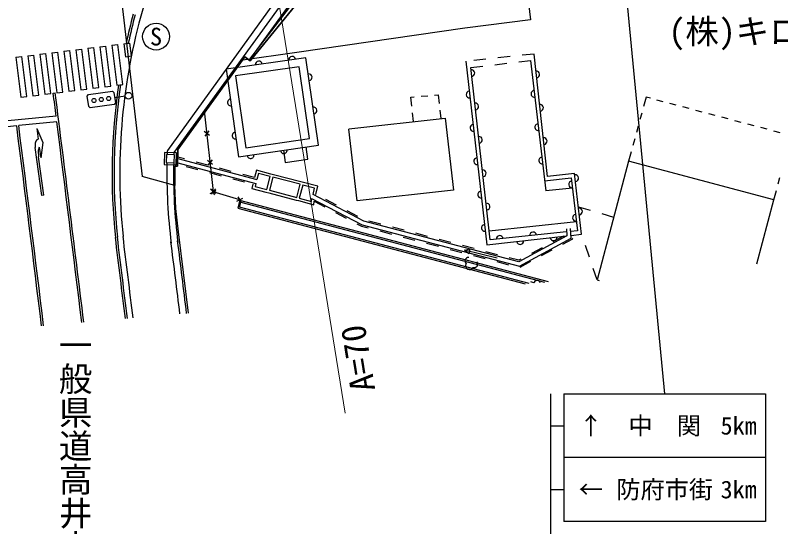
# Model space of a CAD drawing. Units: millimetres, scale not verified. Extents: x 40000 to 680000, y 20000 to 380000.
# Drawn here: x 95778 to 152746, y 236293 to 274372 of the extents above; entities that cross this region are included whole.
import ezdxf
from ezdxf.enums import TextEntityAlignment as Align

# ---------------------------------------------------------------- set-up
doc = ezdxf.new("R2010")
doc.units = ezdxf.units.MM
doc.header["$LTSCALE"] = 1000
for name, color, linetype, lineweight in [('M-BGD', 7, 'Continuous', 25), ('M-BGD-EXST', 7, 'Continuous', 25), ('M-BMK-OTRS', 5, 'Continuous', 25), ('M-BMK-ROW', 30, 'Continuous', 25), ('M-STR-HTXT', 7, 'Continuous', 13), ('M-STR-STRC', 7, 'Continuous', 25)]:
    doc.layers.add(name, color=color, linetype=linetype, lineweight=lineweight)
doc.layers.add('M-BMK-HTXT', color=7, linetype='Continuous')
doc.styles.add('@ＭＳ ゴシック', font='')
doc.styles.add('ＭＳ ゴシック', font='')
doc.styles.get('@ＭＳ ゴシック').set_extended_font_data('@MS Gothic')
doc.styles.get('ＭＳ ゴシック').set_extended_font_data('MS Gothic')

msp = doc.modelspace()

# ---------------------------------------------------------------- linework, layer by layer
at = {"layer": 'M-BGD'}
for p, q in [((121138, 283772), (107094, 264315)), ((132977, 284203), (134114, 274035)), ((121452, 283353), (107588, 264144)), ((121762, 282928), (113234, 271113)), ((113234, 271113), (121956, 282468)), ((134114, 274035), (129224, 273423)), ((115124, 273731), (115198, 273670)), ((114580, 273019), (114633, 272976)), ((129224, 273423), (116744, 271613)), ((113827, 271885), (113849, 271867)), ((114068, 272269), (114101, 272242)), ((116744, 271613), (112550, 271019)), ((132599, 271301), (131704, 271207)), ((134389, 271490), (133494, 271396)), ((129306, 270954), (130867, 257283)), ((130809, 271113), (129913, 271018)), ((131461, 270696), (132355, 270802)), ((133248, 270908), (134128, 271013)), ((134128, 271013), (135253, 261290)), ((129674, 270484), (130567, 270590)), ((131132, 257643), (129674, 270484)), ((125974, 268345), (126473, 268384)), ((126971, 268423), (127241, 268444)), ((127241, 268444), (127314, 267812)), ((125206, 268284), (125476, 268305)), ((125283, 267618), (125206, 268284)), ((142725, 268274), (142535, 267575)), ((143043, 268190), (142725, 268274)), ((144009, 267934), (143526, 268062)), ((144976, 267677), (144492, 267805)), ((109841, 267266), (110512, 261258)), ((127372, 267315), (127445, 266683)), ((145942, 267421), (145459, 267549)), ((146909, 267165), (146426, 267293)), ((125418, 266455), (125341, 267121)), ((142404, 267093), (142272, 266610)), ((147876, 266908), (147392, 267037)), ((148842, 266652), (148359, 266780)), ((142141, 266128), (142010, 265646)), ((149809, 266396), (149325, 266524)), ((150775, 266140), (150292, 266268)), ((110225, 265418), (109835, 265730)), ((110186, 265769), (109874, 265379)), ((151742, 265883), (151259, 266011)), ((152709, 265627), (152225, 265755)), ((141878, 265163), (141747, 264681)), ((108368, 263680), (107771, 263839)), ((141616, 264198), (141426, 263499)), ((107765, 263420), (113676, 261840)), ((107770, 263736), (113752, 262138)), ((110107, 263215), (109238, 263448)), ((110466, 263260), (110076, 263572)), ((110427, 263611), (110115, 263221)), ((108491, 263122), (109360, 262890)), ((110230, 262658), (111099, 262425)), ((111846, 262751), (110977, 262983)), ((111969, 262193), (112838, 261960)), ((113585, 262286), (112716, 262518)), ((152555, 261815), (152683, 262298)), ((137238, 261501), (135253, 261290)), ((110291, 261096), (110729, 261337)), ((110707, 261102), (110316, 261414)), ((110668, 261453), (110356, 261063)), ((110631, 260998), (110390, 261436)), ((112485, 260643), (110510, 261217)), ((152241, 260632), (152427, 261332)), ((112266, 260523), (112704, 260764)), ((112606, 260424), (112365, 260863)), ((118013, 260525), (118811, 260107)), ((119681, 260232), (118884, 260650)), ((121275, 259396), (120478, 259814)), ((138592, 259834), (137729, 260091)), ((119608, 259690), (120405, 259272)), ((140318, 259322), (139455, 259578)), ((121202, 258854), (121555, 258670)), ((121555, 258670), (122041, 258542)), ((122972, 258826), (122101, 259054)), ((131056, 258316), (137539, 259006)), ((122911, 258314), (123782, 258085)), ((124713, 258369), (123842, 258597)), ((126454, 257912), (125584, 258140)), ((136810, 258247), (131132, 257643)), ((124652, 257857), (125523, 257628)), ((128195, 257455), (127325, 257683)), ((130867, 257283), (136835, 257953)), ((136570, 257923), (135778, 257495)), ((136526, 257326), (137266, 257721)), ((137266, 257721), (137260, 257781)), ((126393, 257400), (127264, 257171)), ((128134, 256943), (129005, 256714)), ((129936, 256998), (129066, 257227)), ((129207, 256887), (129616, 256980)), ((129616, 256980), (129527, 256616)), ((134987, 257067), (134195, 256639)), ((138506, 256371), (138218, 257224)), ((131636, 256295), (129207, 256887)), ((129527, 256616), (129207, 256887)), ((129875, 256486), (130746, 256257)), ((131677, 256541), (130807, 256770)), ((134938, 256477), (135732, 256902)), ((131616, 256029), (132487, 255800)), ((133250, 256129), (132548, 256313)), ((133403, 256211), (133250, 256129)), ((133351, 255629), (134144, 256053)), ((139084, 254666), (138795, 255519)), ((134377, 254453), (134138, 254526))]:
    msp.add_line(p, q, dxfattribs=at)
for points in [[(111462, 270361), (112399, 263831), (118340, 264705), (117410, 271205)], [(116901, 270523), (112173, 269853), (112943, 264497), (117664, 265191)], [(107776, 264141), (106876, 264155), (106862, 263256), (107762, 263241)], [(107624, 263993), (107024, 264003), (107014, 263403), (107614, 263394)], [(116729, 260811), (116974, 261790), (114949, 262309), (114697, 261343)]]:
    msp.add_lwpolyline(points, close=True, dxfattribs=at)
for points in [[(137139, 257985), (137932, 258068), (137406, 262585), (135397, 262378), (134389, 271490)], [(120600, 265915), (127769, 266719), (128389, 261359), (121220, 260556), (120603, 265890)], [(115742, 264323), (115872, 263405), (117555, 263653), (117423, 264569)], [(150978, 255868), (152241, 260632), (141426, 263499), (139084, 254666), (139227, 254629)], [(118149, 261036), (118283, 261639), (117237, 261922), (117026, 261983), (115000, 262503), (114809, 262553), (113740, 262848), (113585, 262286)], [(113676, 261840), (113625, 261629), (114488, 261401), (114756, 262360), (113880, 262602), (113752, 262138)], [(135174, 262038), (137159, 262277), (137617, 258334), (137111, 258280)], [(113460, 261794), (113385, 261485), (114436, 261208), (114646, 261149), (116682, 260617), (116868, 260574), (117991, 260261), (118013, 260525)], [(117943, 261031), (118046, 261496), (117182, 261730), (116917, 260768), (117812, 260518), (117830, 260733)], [(136791, 258465), (136835, 257953), (133264, 256021), (121714, 259053), (117943, 261031)], [(135467, 254515), (112496, 260587), (112347, 260019), (133735, 254365)], [(134030, 254390), (112470, 260090), (112568, 260464), (135171, 254489)], [(117830, 260733), (121591, 258763), (133299, 255691), (137160, 257778), (137090, 258486)]]:
    msp.add_lwpolyline(points, dxfattribs=at)
for centre, radius, start, end in [((119593, 270389), 15000, 121.0317, 164.8894), ((148556, 262569), 45000, 164.8894, 185.9602), ((116383, 271059), 250, 8.0687, 188.0687), ((113908, 270708), 250, 8.0687, 188.0687), ((129721, 270063), 250, 276.4805, 96.4805), ((134557, 269968), 250, 276.3156, 96.3156), ((117617, 269756), 250, 278.1464, 98.1464), ((129589, 268471), 250, 96.5161, 276.5161), ((134415, 268529), 250, 96.6019, 276.6019), ((111817, 267887), 250, 98.1657, 278.1657), ((130004, 267579), 250, 276.4805, 96.4805), ((117971, 267281), 250, 278.1464, 98.1464), ((134832, 267483), 250, 276.3156, 96.3156), ((129873, 265987), 250, 96.5161, 276.5161), ((134703, 266046), 250, 96.6019, 276.6019), ((112172, 265412), 250, 98.1657, 278.1657), ((130286, 265095), 250, 276.4805, 96.4805), ((135107, 264998), 250, 276.3156, 96.3156), ((115766, 264326), 250, 188.3697, 8.3697), ((148557, 262563), 41500, 177.5807, 178.0125), ((148557, 262563), 41000, 177.7898, 177.9995), ((113292, 263962), 250, 188.3697, 8.3697), ((134990, 263563), 250, 96.6019, 276.6019), ((148557, 262563), 41500, 178.8409, 187.1454), ((148557, 262563), 41000, 178.838, 187.1472), ((130157, 263503), 250, 96.5161, 276.5161), ((130568, 262611), 250, 276.4805, 96.4805), ((137446, 262242), 250, 276.6481, 96.6481), ((137216, 261780), 250, 96.6363, 276.6363), ((130441, 261019), 250, 96.5161, 276.5161), ((130850, 260127), 250, 276.4805, 96.4805), ((137735, 259759), 250, 276.6481, 96.6481), ((137505, 259297), 250, 96.6363, 276.6363), ((130724, 258535), 250, 96.5161, 276.5161), ((134324, 257983), 250, 6.0742, 186.0742), ((-9731929, -956107), 9910366, 7.001, 7.03631), ((-7841686, -728159), 8009929, 7.02977, 7.06851), ((-7842004, -728198), 8010750, 7.02963, 7.06851), ((131838, 257718), 250, 6.0742, 186.0742), ((133352, 257562), 250, 186.4049, 6.4049), ((135836, 257841), 250, 186.4049, 6.4049), ((129514, 256072), 268, 87.8141, 227.0613), ((129596, 255734), 300, 151.7271, 331.7271), ((129923, 255852), 268, 256.3929, 35.6401), ((134616, 254380), 250, 19.1423, 170.7684)]:
    msp.add_arc(centre, radius, start, end, dxfattribs=at)
at = {"layer": 'M-BGD-EXST'}
for p, q in [((101134, 268363), (101219, 268476)), ((101242, 267571), (101134, 268363)), ((101219, 268476), (103002, 268721)), ((103002, 268721), (103115, 268635)), ((103115, 268635), (103224, 267843)), ((103962, 268348), (103169, 268239)), ((103224, 267843), (103138, 267730)), ((101355, 267485), (101242, 267571)), ((103138, 267730), (101355, 267485))]:
    msp.add_line(p, q, dxfattribs=at)
for centre, radius in [((106254, 272786), 1000), ((102724, 268178), 150), ((104210, 268382), 250), ((101634, 268028), 150), ((102179, 268103), 150)]:
    msp.add_circle(centre, radius, dxfattribs=at)
at = {"layer": 'M-BMK-OTRS'}
for p, q in [((97350, 329440), (105211, 262358)), ((117311, 275967), (113251, 270983)), ((112850, 271271), (107879, 264384)), ((113251, 270983), (112850, 271271)), ((107879, 264384), (107859, 263145)), ((107660, 263148), (107656, 261710)), ((107859, 263145), (107660, 263148)), ((107656, 261710), (105211, 262358))]:
    msp.add_line(p, q, dxfattribs=at)
at = {"layer": 'M-BMK-ROW'}
for p, q in [((113251, 270983), (117311, 275967)), ((107879, 264384), (112850, 271271)), ((112850, 271271), (113251, 270983)), ((107859, 263145), (107879, 264384)), ((107656, 261710), (107660, 263148)), ((107660, 263148), (107859, 263145)), ((107732, 259986), (107656, 261710)), ((107922, 258246), (107732, 259986)), ((108666, 252191), (107922, 258246))]:
    msp.add_line(p, q, dxfattribs=at)
at = {"layer": 'M-STR-HTXT'}
msp.add_line((112758, 291647), (120337, 244755), dxfattribs=at)
at = {"layer": 'M-STR-STRC'}
for p, q in [((144116, 246188), (139894, 290280)), ((103853, 272250), (104299, 272306)), ((104420, 271343), (104299, 272306)), ((99387, 271691), (99834, 271747)), ((100207, 268770), (99834, 271747)), ((100281, 271803), (100727, 271859)), ((100281, 271803), (100653, 268826)), ((101100, 268882), (100727, 271859)), ((101174, 271915), (101620, 271971)), ((101174, 271915), (101546, 268938)), ((101993, 268994), (101620, 271971)), ((102067, 272027), (102513, 272083)), ((102067, 272027), (102439, 269050)), ((102886, 269106), (102513, 272083)), ((102960, 272138), (103406, 272194)), ((102960, 272138), (103332, 269162)), ((103779, 269218), (103406, 272194)), ((103853, 272250), (103973, 271287)), ((95815, 271244), (96262, 271300)), ((95815, 271244), (96188, 268267)), ((96635, 268323), (96262, 271300)), ((96708, 271356), (97155, 271412)), ((96708, 271356), (97081, 268379)), ((97528, 268435), (97155, 271412)), ((97601, 271468), (98048, 271524)), ((97601, 271468), (97974, 268491)), ((98421, 268547), (98048, 271524)), ((98494, 271579), (98941, 271635)), ((98494, 271579), (98867, 268603)), ((99314, 268659), (98941, 271635)), ((99387, 271691), (99760, 268714)), ((103973, 271287), (104420, 271343)), ((101546, 268938), (101993, 268994)), ((102439, 269050), (102886, 269106)), ((103332, 269162), (103779, 269218)), ((96188, 268267), (96635, 268323)), ((97081, 268379), (97528, 268435)), ((97974, 268491), (98421, 268547)), ((98604, 268570), (98753, 268588)), ((98867, 268603), (99314, 268659)), ((99760, 268714), (100207, 268770)), ((100653, 268826), (101100, 268882)), ((98819, 266859), (91932, 266195)), ((95885, 266142), (92096, 265777)), ((98873, 266429), (96035, 266156)), ((97374, 265947), (97481, 265154)), ((97374, 265947), (97819, 264897)), ((97315, 265002), (97268, 264847)), ((97388, 265108), (97315, 265002)), ((97481, 265154), (97388, 265108)), ((97819, 264897), (97669, 263767)), ((97268, 264847), (97265, 264519)), ((97749, 260952), (97265, 264519)), ((97562, 264559), (97482, 264304)), ((97562, 264559), (97669, 263767)), ((97482, 264304), (97507, 263846)), ((97897, 260972), (97507, 263846)), ((97897, 260972), (97749, 260952)), ((135616, 246188), (135616, 234688)), ((136616, 246188), (151616, 246188)), ((136616, 246188), (136616, 236688)), ((151616, 246188), (151616, 236688)), ((135616, 243813), (136616, 243813)), ((151616, 241438), (136616, 241438)), ((135616, 239063), (136616, 239063)), ((151616, 236688), (136616, 236688))]:
    msp.add_line(p, q, dxfattribs=at)
for centre, radius, start, end in [((148556, 262569), 45575, 164.8894, 167.7074), ((148556, 262569), 45425, 164.8894, 167.6407), ((148556, 262569), 45575, 171.6617, 185.972), ((148556, 262569), 45425, 171.6093, 185.9703), ((-7842004, -728198), 8002925, 7.14244, 7.15479), ((-7842004, -728198), 8003075, 7.03162, 7.15479), ((-7842004, -728198), 7999925, 7.03244, 7.13996), ((-7842004, -728198), 8000075, 7.0324, 7.13993), ((-7842004, -728198), 8002925, 7.03166, 7.13935), ((-9718912, -954536), 9896680, 7.00128, 7.03656), ((-9718912, -954536), 9896830, 7.00125, 7.03656)]:
    msp.add_arc(centre, radius, start, end, dxfattribs=at)

# ---------------------------------------------------------------- texts
at = {"layer": 'M-BGD-EXST', "style": 'ＭＳ ゴシック'}
msp.add_text('S', height=1320, dxfattribs=at).set_placement((106254, 272786), align=Align.MIDDLE_CENTER)
at = {"layer": 'M-BMK-HTXT', "style": 'ＭＳ ゴシック'}
msp.add_text('(株)キロク', height=1833, dxfattribs=at).set_placement((150644, 273173), align=Align.MIDDLE_CENTER)
at = {"layer": 'M-BMK-HTXT', "style": '@ＭＳ ゴシック'}
msp.add_text('一般県道高井大道(停)線', height=1833, rotation=270, dxfattribs=at).set_placement((100236, 237327), align=Align.MIDDLE_CENTER)
at = {"layer": 'M-STR-HTXT', "style": 'ＭＳ ゴシック'}
msp.add_text('A=70', height=1833, rotation=99.181, dxfattribs=at).set_placement((120763, 246222), align=Align.TOP_LEFT)
at = {"layer": 'M-STR-STRC', "style": 'ＭＳ ゴシック'}
for s, p in [('↑', (138616, 243813)), ('中\u3000関', (144116, 243813)), ('5km', (149616, 243813)), ('防府市街', (144116, 239063)), ('←', (138616, 239063)), ('3km', (149616, 239063))]:
    msp.add_text(s, height=1320, dxfattribs=at).set_placement(p, align=Align.MIDDLE_CENTER)

doc.saveas('drawing.dxf')
